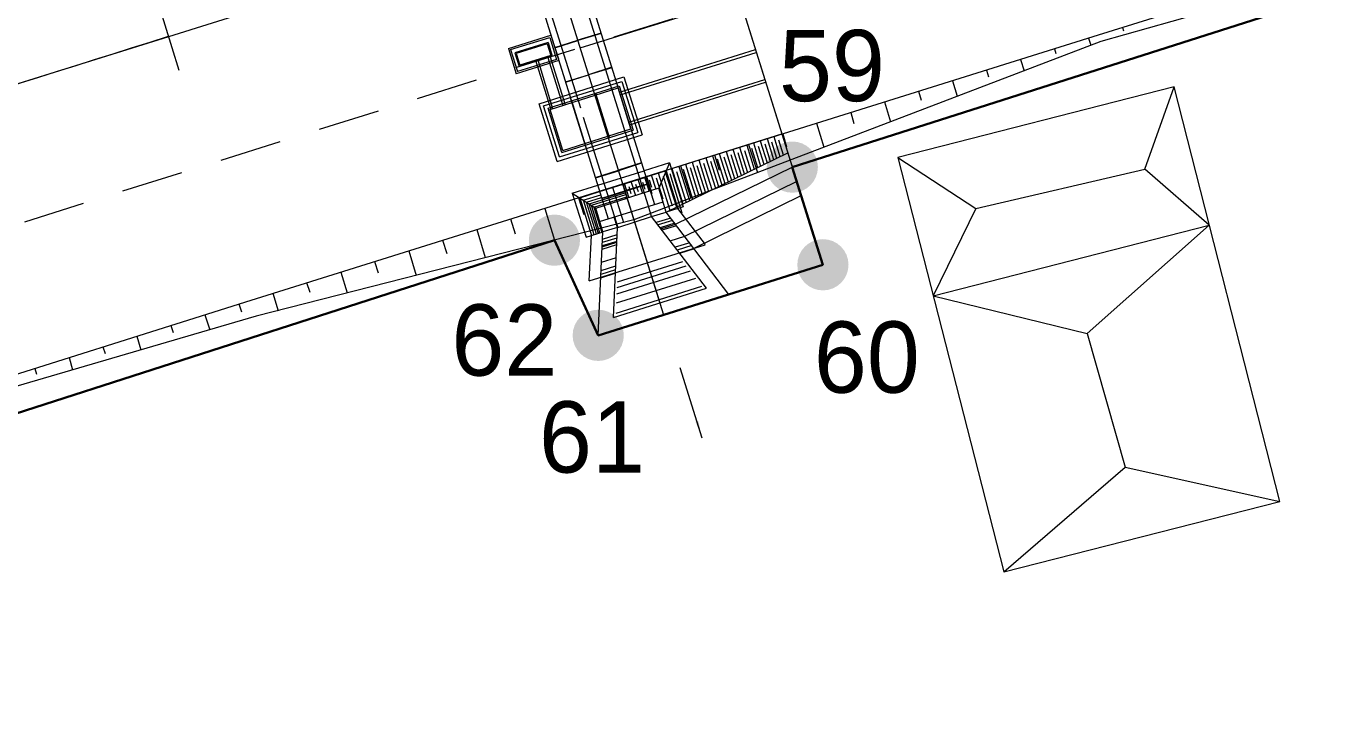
# Model space of a CAD drawing. Header units: metres. Extents: x 535494 to 535891, y 1837335 to 1837611.
# Drawn here: x 535705.71 to 535742.41, y 1837470.47 to 1837489.77 of the extents above; entities that cross this region are included whole.
import ezdxf
from ezdxf.enums import TextEntityAlignment as Align

# ---------------------------------------------------------------- set-up
doc = ezdxf.new("R2010")
doc.units = ezdxf.units.M
doc.header["$MEASUREMENT"] = 0
doc.linetypes.add('DGN Style 2', pattern=[2.8916, 1.73496, -1.15664])
for name, color, linetype, lineweight in [('Level 2', 1, 'Continuous', 0), ('Level 3', 1, 'Continuous', 0), ('Level 31', 1, 'Continuous', 0), ('Level 32', 1, 'Continuous', 0), ('Level 37', 1, 'Continuous', 0), ('Level 38', 1, 'Continuous', 0), ('Level 39', 1, 'Continuous', 0), ('Level 4', 1, 'Continuous', 0), ('Level 42', 1, 'Continuous', 0), ('Level 43', 1, 'Continuous', 0), ('Level 44', 1, 'Continuous', 0), ('Level 5', 1, 'Continuous', 0), ('Level 8', 1, 'Continuous', 0), ('Level 9', 1, 'Continuous', 0)]:
    doc.layers.add(name, color=color, linetype=linetype, lineweight=lineweight)
doc.styles.add('Style-CHAR_FAST_FONT', font='CHAR_FAST_FONT.shx')

# ---------------------------------------------------------------- blocks, each defined once
blk = doc.blocks.new('DWGLDR_1')
at = {"layer": 'Level 42', "color": 7, "linetype": 'Continuous', "lineweight": 0, "flags": 128}
blk.add_lwpolyline([(-1522.9, 0.6), (-1315.5, 0.7)], dxfattribs=at)
at = {"layer": 'Level 42', "color": 7, "linetype": 'Continuous', "lineweight": 0, "extrusion": (0, 0, -1)}
blk.add_solid([(1522.9, 0.6), (1472.9, -3.5), (1472.4, 4.7)], dxfattribs=at)

msp = doc.modelspace()

# ---------------------------------------------------------------- hatches: boundary and pattern name
at = {"layer": 'Level 4', "linetype": 'Continuous', "lineweight": 0}
h = msp.add_hatch(color=7, dxfattribs=at)
edge = h.paths.add_edge_path()
edge.add_arc((535727.23, 1837485.81), 0.719, 270, 630)
h = msp.add_hatch(color=7, dxfattribs=at)
edge = h.paths.add_edge_path()
edge.add_arc((535720.55, 1837483.76), 0.719, 270, 630)
h = msp.add_hatch(color=7, dxfattribs=at)
edge = h.paths.add_edge_path()
edge.add_arc((535728.09, 1837483.07), 0.719, 270, 630)
h = msp.add_hatch(color=7, dxfattribs=at)
edge = h.paths.add_edge_path()
edge.add_arc((535721.78, 1837481.09), 0.719, 270, 630)

# ---------------------------------------------------------------- linework, layer by layer
at = {"layer": 'Level 2', "color": 7, "linetype": 'Continuous', "lineweight": 0}
for p, q in [((535710.01, 1837488.52), (535709.42, 1837490.43)), ((535736.5, 1837489.73), (535736.53, 1837489.63)), ((535735.55, 1837489.43), (535735.61, 1837489.23)), ((535734.59, 1837489.13), (535734.63, 1837489)), ((535733.64, 1837488.83), (535733.74, 1837488.51)), ((535731.73, 1837488.23), (535731.86, 1837487.8)), ((535732.68, 1837488.53), (535732.74, 1837488.34)), ((535730.77, 1837487.94), (535730.85, 1837487.69)), ((535729.82, 1837487.64), (535729.99, 1837487.08)), ((535728.87, 1837487.34), (535728.96, 1837487.03)), ((535726.96, 1837486.74), (535727.07, 1837486.38)), ((535727.91, 1837487.04), (535728.12, 1837486.37)), ((535726, 1837486.44), (535726.25, 1837485.66)), ((535725.05, 1837486.15), (535725.18, 1837485.72)), ((535724.09, 1837485.85), (535724.38, 1837484.94)), ((535722.18, 1837485.25), (535722.49, 1837484.26)), ((535723.14, 1837485.55), (535723.29, 1837485.07)), ((535721.23, 1837484.95), (535721.38, 1837484.48)), ((535720.28, 1837484.65), (535720.55, 1837483.76)), ((535719.32, 1837484.36), (535719.45, 1837483.94)), ((535718.37, 1837484.06), (535718.61, 1837483.27)), ((535716.46, 1837483.46), (535716.67, 1837482.77)), ((535717.41, 1837483.76), (535717.53, 1837483.39)), ((535715.5, 1837483.16), (535715.6, 1837482.84)), ((535714.55, 1837482.86), (535714.73, 1837482.28)), ((535713.59, 1837482.57), (535713.68, 1837482.3)), ((535711.69, 1837481.97), (535711.76, 1837481.75)), ((535712.64, 1837482.27), (535712.79, 1837481.78)), ((535710.73, 1837481.67), (535710.87, 1837481.24)), ((535709.78, 1837481.37), (535709.84, 1837481.17)), ((535708.82, 1837481.07), (535708.94, 1837480.68)), ((535707.87, 1837480.77), (535707.93, 1837480.58)), ((535705.96, 1837480.16), (535706.01, 1837480)), ((535706.92, 1837480.47), (535707.02, 1837480.12))]:
    msp.add_line(p, q, dxfattribs=at)
at = {"layer": 'Level 2', "color": 7, "linetype": 'Continuous', "lineweight": 0, "flags": 128}
for points in [[(535695.46, 1837476.82), (535695.46, 1837476.82), (535703.42, 1837479.36), (535712.03, 1837482.08), (535722.47, 1837485.34), (535735.83, 1837489.52), (535741.91, 1837491.42), (535741.914, 1837491.417, -0.401475), (535748.108, 1837488.343), (535748.11, 1837488.34), (535749.02, 1837485.81)], [(535748.74, 1837485.71), (535747.94, 1837487.92), (535747.943, 1837487.917, 0.393575), (535741.88, 1837491.029), (535741.88, 1837491.03), (535735.89, 1837489.33), (535722.78, 1837484.33), (535712.17, 1837481.63), (535703.5, 1837479.09), (535695.46, 1837476.8), (535695.46, 1837476.8)]]:
    msp.add_lwpolyline(points, format="xyb", dxfattribs=at)
at = {"layer": 'Level 3', "color": 7, "linetype": 'Continuous', "lineweight": 0}
for p, q in [((535870.88, 1837539.85), (535709.71, 1837489.47)), ((535709.71, 1837489.47), (535693.06, 1837484.27))]:
    msp.add_line(p, q, dxfattribs=at)
msp.add_arc((536306.544, 1835579.996), 2000.577, 107.357458, 107.857078, dxfattribs=at)
at = {"layer": 'Level 31', "color": 7, "linetype": 'Continuous', "lineweight": 0}
msp.add_line((535722.47, 1837485.34), (535722.59, 1837484.94), dxfattribs=at)
msp.add_line((535722.47, 1837485.34), (535722.59, 1837484.94), dxfattribs=at)
at = {"layer": 'Level 32', "color": 7, "linetype": 'Continuous', "lineweight": 0}
for p, q in [((535723.46, 1837485.65), (535723.79, 1837484.6)), ((535723.46, 1837485.65), (535723.79, 1837484.6)), ((535723.65, 1837485.71), (535723.98, 1837484.69)), ((535723.65, 1837485.71), (535723.98, 1837484.69)), ((535723.85, 1837485.77), (535724.16, 1837484.78)), ((535723.85, 1837485.77), (535724.16, 1837484.78)), ((535724.04, 1837485.83), (535724.34, 1837484.87)), ((535724.04, 1837485.83), (535724.34, 1837484.87)), ((535724.23, 1837485.89), (535724.52, 1837484.95)), ((535724.23, 1837485.89), (535724.52, 1837484.95)), ((535724.42, 1837485.95), (535724.7, 1837485.04)), ((535724.42, 1837485.95), (535724.7, 1837485.04)), ((535722.51, 1837485.36), (535722.64, 1837484.95)), ((535722.51, 1837485.36), (535722.64, 1837484.95)), ((535722.7, 1837485.42), (535722.83, 1837485.01)), ((535722.7, 1837485.42), (535722.83, 1837485.01)), ((535722.89, 1837485.47), (535723.02, 1837485.07)), ((535722.89, 1837485.47), (535723.02, 1837485.07)), ((535723.08, 1837485.53), (535723.21, 1837485.13)), ((535723.08, 1837485.53), (535723.21, 1837485.13)), ((535723.27, 1837485.59), (535723.4, 1837485.19)), ((535723.27, 1837485.59), (535723.4, 1837485.19))]:
    msp.add_line(p, q, dxfattribs=at)
at = {"layer": 'Level 37', "color": 7, "linetype": 'Continuous', "lineweight": 0}
for q in [(535728.09, 1837483.07), (535727.48, 1837485.01)]:
    msp.add_line((535724.65, 1837494.05), q, dxfattribs=at)
at = {"layer": 'Level 38', "color": 7, "linetype": 'Continuous', "lineweight": 0}
for p, q in [((535723.62, 1837481.66), (535715.58, 1837507.37)), ((535723.62, 1837481.66), (535715.58, 1837507.37)), ((535721.27, 1837489.16), (535725.75, 1837490.55)), ((535721.27, 1837489.16), (535725.75, 1837490.55)), ((535723.69, 1837484.55), (535727.1, 1837486.21)), ((535723.69, 1837484.55), (535727.1, 1837486.21)), ((535723.95, 1837484.21), (535727.23, 1837485.81)), ((535723.95, 1837484.21), (535727.23, 1837485.81)), ((535724.21, 1837483.87), (535727.35, 1837485.41)), ((535724.21, 1837483.87), (535727.35, 1837485.41)), ((535722.53, 1837485.14), (535723.51, 1837482)), ((535722.53, 1837485.14), (535723.51, 1837482)), ((535724.46, 1837483.53), (535727.48, 1837485.01)), ((535724.46, 1837483.53), (535727.48, 1837485.01))]:
    msp.add_line(p, q, dxfattribs=at)
at = {"layer": 'Level 39', "color": 7, "linetype": 'Continuous', "lineweight": 0}
for p, q in [((535725.75, 1837486.37), (535725.97, 1837485.66)), ((535725.75, 1837486.37), (535725.97, 1837485.66)), ((535725.95, 1837486.43), (535726.16, 1837485.75)), ((535725.95, 1837486.43), (535726.16, 1837485.75)), ((535726.14, 1837486.49), (535726.34, 1837485.84)), ((535726.14, 1837486.49), (535726.34, 1837485.84)), ((535726.27, 1837486.4), (535726.43, 1837485.89)), ((535726.27, 1837486.4), (535726.43, 1837485.89)), ((535726.33, 1837486.55), (535726.52, 1837485.93)), ((535726.33, 1837486.55), (535726.52, 1837485.93)), ((535726.46, 1837486.46), (535726.61, 1837485.98)), ((535726.46, 1837486.46), (535726.61, 1837485.98)), ((535726.52, 1837486.61), (535726.7, 1837486.02)), ((535726.52, 1837486.61), (535726.7, 1837486.02)), ((535726.65, 1837486.52), (535726.79, 1837486.06)), ((535726.65, 1837486.52), (535726.79, 1837486.06)), ((535726.71, 1837486.67), (535726.88, 1837486.11)), ((535726.71, 1837486.67), (535726.88, 1837486.11)), ((535726.84, 1837486.58), (535726.97, 1837486.15)), ((535726.84, 1837486.58), (535726.97, 1837486.15)), ((535724.61, 1837486.01), (535724.88, 1837485.13)), ((535724.61, 1837486.01), (535724.88, 1837485.13)), ((535724.8, 1837486.07), (535725.07, 1837485.22)), ((535724.8, 1837486.07), (535725.07, 1837485.22)), ((535724.93, 1837485.98), (535725.16, 1837485.27)), ((535724.93, 1837485.98), (535725.16, 1837485.27)), ((535724.99, 1837486.13), (535725.25, 1837485.31)), ((535724.99, 1837486.13), (535725.25, 1837485.31)), ((535725.12, 1837486.04), (535725.34, 1837485.35)), ((535725.12, 1837486.04), (535725.34, 1837485.35)), ((535725.18, 1837486.19), (535725.43, 1837485.4)), ((535725.18, 1837486.19), (535725.43, 1837485.4)), ((535725.31, 1837486.1), (535725.52, 1837485.44)), ((535725.31, 1837486.1), (535725.52, 1837485.44)), ((535725.37, 1837486.25), (535725.61, 1837485.49)), ((535725.37, 1837486.25), (535725.61, 1837485.49)), ((535725.5, 1837486.16), (535725.7, 1837485.53)), ((535725.5, 1837486.16), (535725.7, 1837485.53)), ((535725.56, 1837486.31), (535725.79, 1837485.58)), ((535725.56, 1837486.31), (535725.79, 1837485.58)), ((535725.7, 1837486.22), (535725.88, 1837485.62)), ((535725.7, 1837486.22), (535725.88, 1837485.62)), ((535725.89, 1837486.28), (535726.07, 1837485.71)), ((535725.89, 1837486.28), (535726.07, 1837485.71)), ((535726.08, 1837486.34), (535726.25, 1837485.8)), ((535726.08, 1837486.34), (535726.25, 1837485.8)), ((535723.79, 1837485.63), (535724.13, 1837484.53)), ((535723.79, 1837485.63), (535724.13, 1837484.53)), ((535723.98, 1837485.69), (535724.25, 1837484.82)), ((535723.98, 1837485.69), (535724.25, 1837484.82)), ((535724.17, 1837485.75), (535724.43, 1837484.91)), ((535724.17, 1837485.75), (535724.43, 1837484.91)), ((535724.36, 1837485.8), (535724.61, 1837485)), ((535724.36, 1837485.8), (535724.61, 1837485)), ((535724.55, 1837485.86), (535724.79, 1837485.09)), ((535724.55, 1837485.86), (535724.79, 1837485.09)), ((535724.74, 1837485.92), (535724.97, 1837485.18)), ((535724.74, 1837485.92), (535724.97, 1837485.18)), ((535722.64, 1837485.27), (535722.7, 1837485.07)), ((535722.64, 1837485.27), (535722.7, 1837485.07)), ((535722.83, 1837485.33), (535722.9, 1837485.13)), ((535722.83, 1837485.33), (535722.9, 1837485.13)), ((535723.02, 1837485.39), (535723.09, 1837485.19)), ((535723.02, 1837485.39), (535723.09, 1837485.19)), ((535723.21, 1837485.45), (535723.28, 1837485.25)), ((535723.21, 1837485.45), (535723.28, 1837485.25)), ((535723.41, 1837485.51), (535723.59, 1837484.92)), ((535723.41, 1837485.51), (535723.59, 1837484.92)), ((535723.6, 1837485.57), (535723.86, 1837484.72)), ((535723.6, 1837485.57), (535723.86, 1837484.72)), ((535721.36, 1837484.88), (535721.85, 1837485.03)), ((535721.36, 1837484.88), (535721.85, 1837485.03)), ((535721.67, 1837483.91), (535721.37, 1837484.88)), ((535721.67, 1837483.91), (535721.37, 1837484.88)), ((535721.45, 1837484.83), (535721.87, 1837484.96)), ((535721.45, 1837484.83), (535721.87, 1837484.96)), ((535721.53, 1837484.78), (535722.54, 1837485.09)), ((535721.53, 1837484.78), (535722.54, 1837485.09)), ((535721.59, 1837484.74), (535722.56, 1837485.04)), ((535721.59, 1837484.74), (535722.56, 1837485.04)), ((535721.66, 1837484.69), (535722.58, 1837484.98)), ((535721.66, 1837484.69), (535722.58, 1837484.98)), ((535721.71, 1837484.66), (535722.59, 1837484.94)), ((535721.71, 1837484.66), (535722.59, 1837484.94)), ((535721.73, 1837483.93), (535721.45, 1837484.83)), ((535721.73, 1837483.93), (535721.45, 1837484.83)), ((535721.52, 1837484.78), (535721.78, 1837483.95)), ((535721.52, 1837484.78), (535721.78, 1837483.95)), ((535721.83, 1837483.96), (535721.59, 1837484.74)), ((535721.83, 1837483.96), (535721.59, 1837484.74)), ((535721.66, 1837484.69), (535721.88, 1837483.98)), ((535721.66, 1837484.69), (535721.88, 1837483.98)), ((535723.82, 1837484.38), (535723.41, 1837484.26)), ((535723.82, 1837484.38), (535723.41, 1837484.26)), ((535723.87, 1837484.31), (535723.46, 1837484.19)), ((535723.87, 1837484.31), (535723.46, 1837484.19)), ((535723.93, 1837484.24), (535723.52, 1837484.11)), ((535723.93, 1837484.24), (535723.52, 1837484.11)), ((535723.98, 1837484.16), (535723.57, 1837484.04)), ((535723.98, 1837484.16), (535723.57, 1837484.04)), ((535721.9, 1837483.79), (535722.31, 1837483.92)), ((535721.9, 1837483.79), (535722.31, 1837483.92)), ((535721.9, 1837483.7), (535722.31, 1837483.83)), ((535721.9, 1837483.7), (535722.31, 1837483.83)), ((535721.89, 1837483.51), (535722.3, 1837483.64)), ((535721.89, 1837483.51), (535722.3, 1837483.64)), ((535721.9, 1837483.61), (535722.31, 1837483.73)), ((535721.9, 1837483.61), (535722.31, 1837483.73)), ((535724.35, 1837483.69), (535723.94, 1837483.56)), ((535724.35, 1837483.69), (535723.94, 1837483.56)), ((535724.41, 1837483.61), (535724, 1837483.48)), ((535724.41, 1837483.61), (535724, 1837483.48)), ((535724.47, 1837483.52), (535724.06, 1837483.39)), ((535724.47, 1837483.52), (535724.06, 1837483.39)), ((535722.32, 1837482.59), (535724.16, 1837483.16)), ((535722.32, 1837482.59), (535724.16, 1837483.16)), ((535721.85, 1837482.7), (535722.26, 1837482.83)), ((535721.85, 1837482.7), (535722.26, 1837482.83)), ((535721.86, 1837482.91), (535722.27, 1837483.04)), ((535721.86, 1837482.91), (535722.27, 1837483.04)), ((535721.86, 1837482.81), (535722.27, 1837482.94)), ((535721.86, 1837482.81), (535722.27, 1837482.94)), ((535722.29, 1837482), (535724.52, 1837482.69)), ((535722.29, 1837482), (535724.52, 1837482.69)), ((535722.3, 1837482.25), (535724.37, 1837482.9)), ((535722.3, 1837482.25), (535724.37, 1837482.9)), ((535722.31, 1837482.43), (535724.25, 1837483.04)), ((535722.31, 1837482.43), (535724.25, 1837483.04)), ((535722.28, 1837481.71), (535724.69, 1837482.47)), ((535722.28, 1837481.71), (535724.69, 1837482.47))]:
    msp.add_line(p, q, dxfattribs=at)
at = {"layer": 'Level 42', "color": 7, "linetype": 'Continuous', "lineweight": 0}
for p, q in [((535718.3, 1837496.4), (535722.06, 1837484.36)), ((535718.3, 1837496.4), (535722.06, 1837484.36)), ((535719.32, 1837489.11), (535720.42, 1837489.45)), ((535719.32, 1837489.11), (535720.42, 1837489.45)), ((535719.32, 1837489.11), (535720.42, 1837489.45)), ((535719.32, 1837489.11), (535720.42, 1837489.45)), ((535720.37, 1837489.31), (535719.44, 1837489.02)), ((535720.37, 1837489.31), (535719.44, 1837489.02)), ((535720.37, 1837489.31), (535720.49, 1837488.92)), ((535720.37, 1837489.31), (535720.49, 1837488.92)), ((535720.42, 1837489.45), (535720.61, 1837488.83)), ((535720.42, 1837489.45), (535720.61, 1837488.83)), ((535720.56, 1837489.17), (535721.21, 1837489.37)), ((535720.56, 1837489.17), (535721.21, 1837489.37)), ((535720.56, 1837489.16), (535721.21, 1837489.36)), ((535720.56, 1837489.16), (535721.21, 1837489.36)), ((535719.32, 1837489.11), (535719.51, 1837488.49)), ((535719.32, 1837489.11), (535719.51, 1837488.49)), ((535719.44, 1837489.02), (535719.56, 1837488.63)), ((535719.44, 1837489.02), (535719.56, 1837488.63)), ((535720.49, 1837488.92), (535719.56, 1837488.63)), ((535720.49, 1837488.92), (535719.56, 1837488.63)), ((535720.61, 1837488.83), (535719.51, 1837488.49)), ((535720.61, 1837488.83), (535719.51, 1837488.49)), ((535720.24, 1837487.53), (535722.44, 1837488.21)), ((535720.24, 1837487.53), (535722.44, 1837488.21)), ((535720.86, 1837488.19), (535721.51, 1837488.4)), ((535720.86, 1837488.2), (535721.51, 1837488.4)), ((535720.86, 1837488.19), (535721.51, 1837488.4)), ((535720.86, 1837488.2), (535721.51, 1837488.4)), ((535722.44, 1837488.21), (535722.89, 1837486.78)), ((535722.44, 1837488.21), (535722.89, 1837486.78)), ((535720.43, 1837487.43), (535722.34, 1837488.03)), ((535720.43, 1837487.43), (535722.34, 1837488.03)), ((535722.7, 1837486.88), (535722.34, 1837488.03)), ((535722.7, 1837486.88), (535722.34, 1837488.03)), ((535720.69, 1837486.1), (535720.24, 1837487.53)), ((535720.69, 1837486.1), (535720.24, 1837487.53)), ((535720.79, 1837486.28), (535720.43, 1837487.43)), ((535720.79, 1837486.28), (535720.43, 1837487.43)), ((535720.69, 1837486.1), (535722.89, 1837486.78)), ((535720.69, 1837486.1), (535722.89, 1837486.78)), ((535720.79, 1837486.28), (535722.7, 1837486.88)), ((535720.79, 1837486.28), (535722.7, 1837486.88)), ((535722.47, 1837485.34), (535726.94, 1837486.74)), ((535722.47, 1837485.34), (535726.94, 1837486.74)), ((535721.7, 1837485.52), (535722.35, 1837485.72)), ((535721.7, 1837485.52), (535722.35, 1837485.72)), ((535721.7, 1837485.51), (535722.35, 1837485.71)), ((535721.7, 1837485.51), (535722.35, 1837485.71)), ((535721.05, 1837485.08), (535721.77, 1837485.3)), ((535721.05, 1837485.08), (535721.77, 1837485.3)), ((535721.05, 1837485.08), (535721.71, 1837484.66)), ((535721.05, 1837485.08), (535721.44, 1837483.84)), ((535721.05, 1837485.08), (535721.71, 1837484.66)), ((535721.05, 1837485.08), (535721.44, 1837483.84)), ((535721.26, 1837484.95), (535721.82, 1837485.13)), ((535721.26, 1837484.95), (535721.82, 1837485.13)), ((535721.26, 1837484.95), (535721.59, 1837483.89)), ((535721.26, 1837484.95), (535721.59, 1837483.89)), ((535721.71, 1837484.66), (535722.59, 1837484.94)), ((535721.71, 1837484.66), (535722.59, 1837484.94)), ((535721.88, 1837484.94), (535722.53, 1837485.14)), ((535721.88, 1837484.94), (535722.53, 1837485.14)), ((535721.88, 1837484.93), (535722.53, 1837485.13)), ((535721.88, 1837484.93), (535722.53, 1837485.13)), ((535723.48, 1837485.22), (535722.54, 1837484.92)), ((535723.48, 1837485.22), (535722.54, 1837484.92)), ((535723.69, 1837484.55), (535723.48, 1837485.22)), ((535723.69, 1837484.55), (535723.48, 1837485.22)), ((535723.69, 1837484.55), (535723.48, 1837485.22)), ((535723.69, 1837484.55), (535723.48, 1837485.22)), ((535721.91, 1837483.99), (535721.71, 1837484.66)), ((535721.91, 1837483.99), (535721.71, 1837484.66)), ((535721.82, 1837484.28), (535723.6, 1837484.84)), ((535721.82, 1837484.28), (535723.6, 1837484.84)), ((535723.28, 1837484.42), (535723.19, 1837484.71)), ((535723.28, 1837484.42), (535723.19, 1837484.71)), ((535723.28, 1837484.42), (535723.69, 1837484.55)), ((535723.28, 1837484.42), (535723.69, 1837484.55)), ((535725.45, 1837482.24), (535723.69, 1837484.55)), ((535725.45, 1837482.24), (535723.69, 1837484.55)), ((535725.45, 1837482.24), (535723.69, 1837484.55)), ((535725.45, 1837482.24), (535723.69, 1837484.55)), ((535722.32, 1837484.12), (535722.23, 1837484.41)), ((535722.32, 1837484.12), (535722.23, 1837484.41)), ((535724.82, 1837482.41), (535723.28, 1837484.42)), ((535724.82, 1837482.41), (535723.28, 1837484.42)), ((535723.54, 1837484.08), (535723.95, 1837484.21)), ((535723.54, 1837484.08), (535723.95, 1837484.21)), ((535721.44, 1837483.84), (535721.92, 1837483.99)), ((535721.44, 1837483.84), (535721.92, 1837483.99)), ((535721.53, 1837482.62), (535721.59, 1837483.89)), ((535721.53, 1837482.62), (535721.59, 1837483.89)), ((535721.78, 1837481.09), (535721.91, 1837483.99)), ((535721.78, 1837481.09), (535721.91, 1837483.99)), ((535722.32, 1837484.12), (535721.91, 1837483.99)), ((535722.32, 1837484.12), (535721.91, 1837483.99)), ((535722.21, 1837481.59), (535722.32, 1837484.12)), ((535722.21, 1837481.59), (535722.32, 1837484.12)), ((535723.8, 1837483.74), (535724.21, 1837483.87)), ((535723.8, 1837483.74), (535724.21, 1837483.87)), ((535721.53, 1837482.62), (535724.78, 1837483.63)), ((535721.53, 1837482.62), (535724.78, 1837483.63)), ((535721.89, 1837483.57), (535722.3, 1837483.7)), ((535721.89, 1837483.57), (535722.3, 1837483.7)), ((535721.78, 1837481.09), (535728.09, 1837483.07)), ((535721.87, 1837483.14), (535722.29, 1837483.27)), ((535721.87, 1837483.14), (535722.29, 1837483.27)), ((535722.21, 1837481.59), (535724.82, 1837482.41)), ((535722.21, 1837481.59), (535724.82, 1837482.41)), ((535721.78, 1837481.09), (535725.45, 1837482.24))]:
    msp.add_line(p, q, dxfattribs=at)
at = {"layer": 'Level 43', "color": 7, "linetype": 'Continuous', "lineweight": 0}
for p, q in [((535723.19, 1837484.71), (535718.08, 1837501.07)), ((535723.19, 1837484.71), (535718.08, 1837501.07)), ((535717.12, 1837500.77), (535721.28, 1837487.47)), ((535717.12, 1837500.77), (535721.28, 1837487.47)), ((535719.6, 1837496.81), (535723.36, 1837484.76)), ((535719.6, 1837496.81), (535723.36, 1837484.76)), ((535719.26, 1837489.14), (535720.45, 1837489.51)), ((535719.26, 1837489.14), (535720.45, 1837489.51)), ((535720.45, 1837489.51), (535720.66, 1837488.85)), ((535720.45, 1837489.51), (535720.66, 1837488.85)), ((535720.47, 1837489.46), (535720.66, 1837488.85)), ((535720.47, 1837489.46), (535720.67, 1837488.8)), ((535720.47, 1837489.46), (535720.66, 1837488.85)), ((535720.47, 1837489.46), (535720.67, 1837488.8)), ((535721.86, 1837489.57), (535721.21, 1837489.37)), ((535721.86, 1837489.57), (535721.21, 1837489.37)), ((535721.86, 1837489.56), (535721.21, 1837489.36)), ((535721.86, 1837489.56), (535721.21, 1837489.36)), ((535719.26, 1837489.14), (535719.48, 1837488.43)), ((535719.26, 1837489.14), (535719.48, 1837488.43)), ((535720.35, 1837489.27), (535719.48, 1837489)), ((535720.35, 1837489.27), (535719.48, 1837489)), ((535719.48, 1837489), (535719.58, 1837488.67)), ((535719.48, 1837489), (535719.58, 1837488.67)), ((535720.45, 1837488.94), (535719.58, 1837488.67)), ((535720.45, 1837488.94), (535719.58, 1837488.67)), ((535720.35, 1837489.27), (535720.45, 1837488.94)), ((535720.35, 1837489.27), (535720.45, 1837488.94)), ((535720.42, 1837488.93), (535720.85, 1837487.56)), ((535720.42, 1837488.93), (535720.85, 1837487.56)), ((535722.38, 1837487.91), (535726.2, 1837489.11)), ((535722.38, 1837487.91), (535726.2, 1837489.11)), ((535722.4, 1837487.84), (535726.22, 1837489.03)), ((535722.4, 1837487.84), (535726.22, 1837489.03)), ((535720.67, 1837488.8), (535719.48, 1837488.43)), ((535720.67, 1837488.8), (535719.48, 1837488.43)), ((535720.02, 1837488.81), (535720.45, 1837487.43)), ((535720.02, 1837488.81), (535720.45, 1837487.43)), ((535720.08, 1837488.82), (535720.5, 1837487.45)), ((535720.08, 1837488.82), (535720.5, 1837487.45)), ((535720.36, 1837488.91), (535720.79, 1837487.54)), ((535720.36, 1837488.91), (535720.79, 1837487.54)), ((535722.16, 1837488.61), (535721.51, 1837488.4)), ((535722.16, 1837488.61), (535721.51, 1837488.4)), ((535722.16, 1837488.6), (535721.51, 1837488.4)), ((535722.16, 1837488.6), (535721.51, 1837488.4)), ((535720.12, 1837487.59), (535722.5, 1837488.34)), ((535720.12, 1837487.59), (535722.5, 1837488.34)), ((535722.5, 1837488.34), (535723.01, 1837486.72)), ((535722.5, 1837488.34), (535723.01, 1837486.72)), ((535722.64, 1837487.07), (535726.46, 1837488.27)), ((535722.64, 1837487.07), (535726.46, 1837488.27)), ((535722.66, 1837487), (535726.48, 1837488.19)), ((535722.66, 1837487), (535726.48, 1837488.19)), ((535720.63, 1837485.97), (535720.12, 1837487.59)), ((535720.63, 1837485.97), (535720.12, 1837487.59)), ((535721.36, 1837487.21), (535722.33, 1837484.12)), ((535721.36, 1837487.21), (535722.33, 1837484.12)), ((535720.63, 1837485.97), (535723.01, 1837486.72)), ((535720.63, 1837485.97), (535723.01, 1837486.72)), ((535721.77, 1837485.3), (535723.07, 1837485.71)), ((535721.77, 1837485.3), (535723.07, 1837485.71)), ((535723, 1837485.93), (535722.35, 1837485.72)), ((535723, 1837485.93), (535722.35, 1837485.72)), ((535723, 1837485.92), (535722.35, 1837485.71)), ((535723, 1837485.92), (535722.35, 1837485.71)), ((535723.78, 1837485.93), (535723.07, 1837485.71)), ((535723.78, 1837485.93), (535723.07, 1837485.71)), ((535723.69, 1837485.71), (535723.12, 1837485.53)), ((535723.69, 1837485.71), (535723.12, 1837485.53)), ((535723.78, 1837485.93), (535723.48, 1837485.22)), ((535723.78, 1837485.93), (535723.48, 1837485.22)), ((535723.69, 1837485.71), (535724.02, 1837484.65)), ((535723.69, 1837485.71), (535724.02, 1837484.65)), ((535723.78, 1837485.93), (535724.17, 1837484.7)), ((535723.78, 1837485.93), (535724.17, 1837484.7)), ((535721.82, 1837485.13), (535723.12, 1837485.53)), ((535721.82, 1837485.13), (535723.12, 1837485.53)), ((535723.18, 1837485.34), (535722.53, 1837485.14)), ((535723.18, 1837485.34), (535722.53, 1837485.14)), ((535723.18, 1837485.33), (535722.53, 1837485.13)), ((535723.18, 1837485.33), (535722.53, 1837485.13)), ((535724.17, 1837484.7), (535723.69, 1837484.55)), ((535724.17, 1837484.7), (535723.69, 1837484.55)), ((535724.79, 1837483.64), (535724.02, 1837484.65)), ((535724.79, 1837483.64), (535724.02, 1837484.65)), ((535722.33, 1837484.12), (535723.28, 1837484.42)), ((535722.33, 1837484.12), (535723.28, 1837484.42))]:
    msp.add_line(p, q, dxfattribs=at)
at = {"layer": 'Level 44', "color": 7, "linetype": 'Continuous', "lineweight": 0}
for p, q in [((535720.37, 1837487.46), (535722.37, 1837488.09)), ((535720.37, 1837487.46), (535722.37, 1837488.09)), ((535720.37, 1837487.46), (535722.37, 1837488.09)), ((535720.37, 1837487.46), (535722.37, 1837488.09)), ((535722.1, 1837486.64), (535721.71, 1837487.88)), ((535722.09, 1837486.64), (535721.71, 1837487.88)), ((535722.1, 1837486.64), (535721.71, 1837487.88)), ((535722.09, 1837486.64), (535721.71, 1837487.88)), ((535722.1, 1837486.64), (535721.71, 1837487.88)), ((535722.09, 1837486.64), (535721.71, 1837487.88)), ((535722.1, 1837486.64), (535721.71, 1837487.88)), ((535722.09, 1837486.64), (535721.71, 1837487.88)), ((535722.37, 1837488.09), (535722.76, 1837486.85)), ((535722.37, 1837488.09), (535722.76, 1837486.85)), ((535722.37, 1837488.09), (535722.76, 1837486.85)), ((535722.37, 1837488.09), (535722.76, 1837486.85)), ((535720.76, 1837486.22), (535720.37, 1837487.46)), ((535720.76, 1837486.22), (535720.37, 1837487.46)), ((535720.76, 1837486.22), (535720.37, 1837487.46)), ((535720.76, 1837486.22), (535720.37, 1837487.46)), ((535721.44, 1837486.35), (535721, 1837487.75)), ((535721.44, 1837486.35), (535721, 1837487.75)), ((535721.44, 1837486.35), (535721, 1837487.75)), ((535721.44, 1837486.35), (535721, 1837487.75)), ((535721.42, 1837486.43), (535721.04, 1837487.67)), ((535721.42, 1837486.43), (535721.04, 1837487.67)), ((535721.42, 1837486.43), (535721.04, 1837487.67)), ((535721.42, 1837486.43), (535721.04, 1837487.67)), ((535720.76, 1837486.22), (535722.76, 1837486.85)), ((535720.76, 1837486.22), (535722.76, 1837486.85)), ((535720.76, 1837486.22), (535722.76, 1837486.85)), ((535720.76, 1837486.22), (535722.76, 1837486.85)), ((535732.38, 1837484.65), (535737.13, 1837485.75)), ((535731.19, 1837482.2), (535738.94, 1837484.18)), ((535735.51, 1837481.14), (535736.58, 1837477.39))]:
    msp.add_line(p, q, dxfattribs=at)
at = {"layer": 'Level 44', "color": 7, "linetype": 'Continuous', "lineweight": 0, "flags": 128}
msp.add_lwpolyline([(535740.92, 1837476.43), (535737.95, 1837488.06), (535730.19, 1837486.08), (535733.17, 1837474.45)], close=True, dxfattribs=at)
for points in [[(535738.94, 1837484.18), (535737.13, 1837485.75), (535737.95, 1837488.06)], [(535730.19, 1837486.08), (535732.38, 1837484.65), (535731.19, 1837482.2)], [(535731.19, 1837482.2), (535735.51, 1837481.14), (535738.94, 1837484.18)], [(535733.17, 1837474.45), (535736.58, 1837477.39), (535740.92, 1837476.43)]]:
    msp.add_lwpolyline(points, dxfattribs=at)
at = {"layer": 'Level 5', "color": 7, "linetype": 'Continuous', "lineweight": 30}
for p, q in [((535728.09, 1837483.07), (535727.23, 1837485.81)), ((535679.21, 1837470.47), (535720.55, 1837483.76)), ((535720.55, 1837483.76), (535721.78, 1837481.09)), ((535721.78, 1837481.09), (535728.09, 1837483.07))]:
    msp.add_line(p, q, dxfattribs=at)
at = {"layer": 'Level 5', "color": 7, "linetype": 'Continuous', "lineweight": 30, "flags": 128}
msp.add_lwpolyline([(535727.23, 1837485.81), (535764.69, 1837497.76), (535798.87, 1837509.07), (535843.38, 1837522.66)], dxfattribs=at)
at = {"layer": 'Level 8', "color": 7, "linetype": 'DGN Style 2', "lineweight": 0, "flags": 128}
msp.add_lwpolyline([(535749.96, 1837486.15), (535748.52, 1837490.16), (535748.517, 1837490.157, 0.401475), (535739.225, 1837494.767), (535739.23, 1837494.77), (535734.64, 1837493.33), (535721.27, 1837489.16), (535710.83, 1837485.89), (535702.21, 1837483.18), (535694.23, 1837480.62), (535694.23, 1837480.62)], format="xyb", dxfattribs=at)
at = {"layer": 'Level 9', "color": 7, "linetype": 'Continuous', "lineweight": 0, "flags": 128}
msp.add_lwpolyline([(535748.74, 1837485.71), (535747.94, 1837487.92), (535747.943, 1837487.917, 0.393575), (535741.88, 1837491.029), (535741.88, 1837491.03), (535735.89, 1837489.33), (535722.78, 1837484.33), (535712.17, 1837481.63), (535703.5, 1837479.09), (535695.46, 1837476.8), (535695.46, 1837476.8)], format="xyb", dxfattribs=at)

# ---------------------------------------------------------------- block references
at = {"layer": 'Level 42', "color": 7, "linetype": 'Continuous', "lineweight": 0, "xscale": 0.01000185452435091, "yscale": 0.01000185452435091, "zscale": 0.01000185452435091, "rotation": 107.3635726066514}
msp.add_blockref('DWGLDR_1', (535720.16, 1837492.74), dxfattribs=at)
msp.add_blockref('DWGLDR_1', (535720.16, 1837492.74), dxfattribs=at)

# ---------------------------------------------------------------- texts
at = {"layer": 'Level 4', "color": 1, "linetype": 'Continuous', "lineweight": 0, "style": 'Style-CHAR_FAST_FONT'}
for s, p in [('59', (535728.344, 1837488.66)), ('62', (535719.144, 1837480.96)), ('60', (535729.324, 1837480.48)), ('61', (535721.604, 1837478.24))]:
    msp.add_text(s, height=2, dxfattribs=at).set_placement(p, align=Align.MIDDLE_CENTER)

doc.saveas('drawing.dxf')
